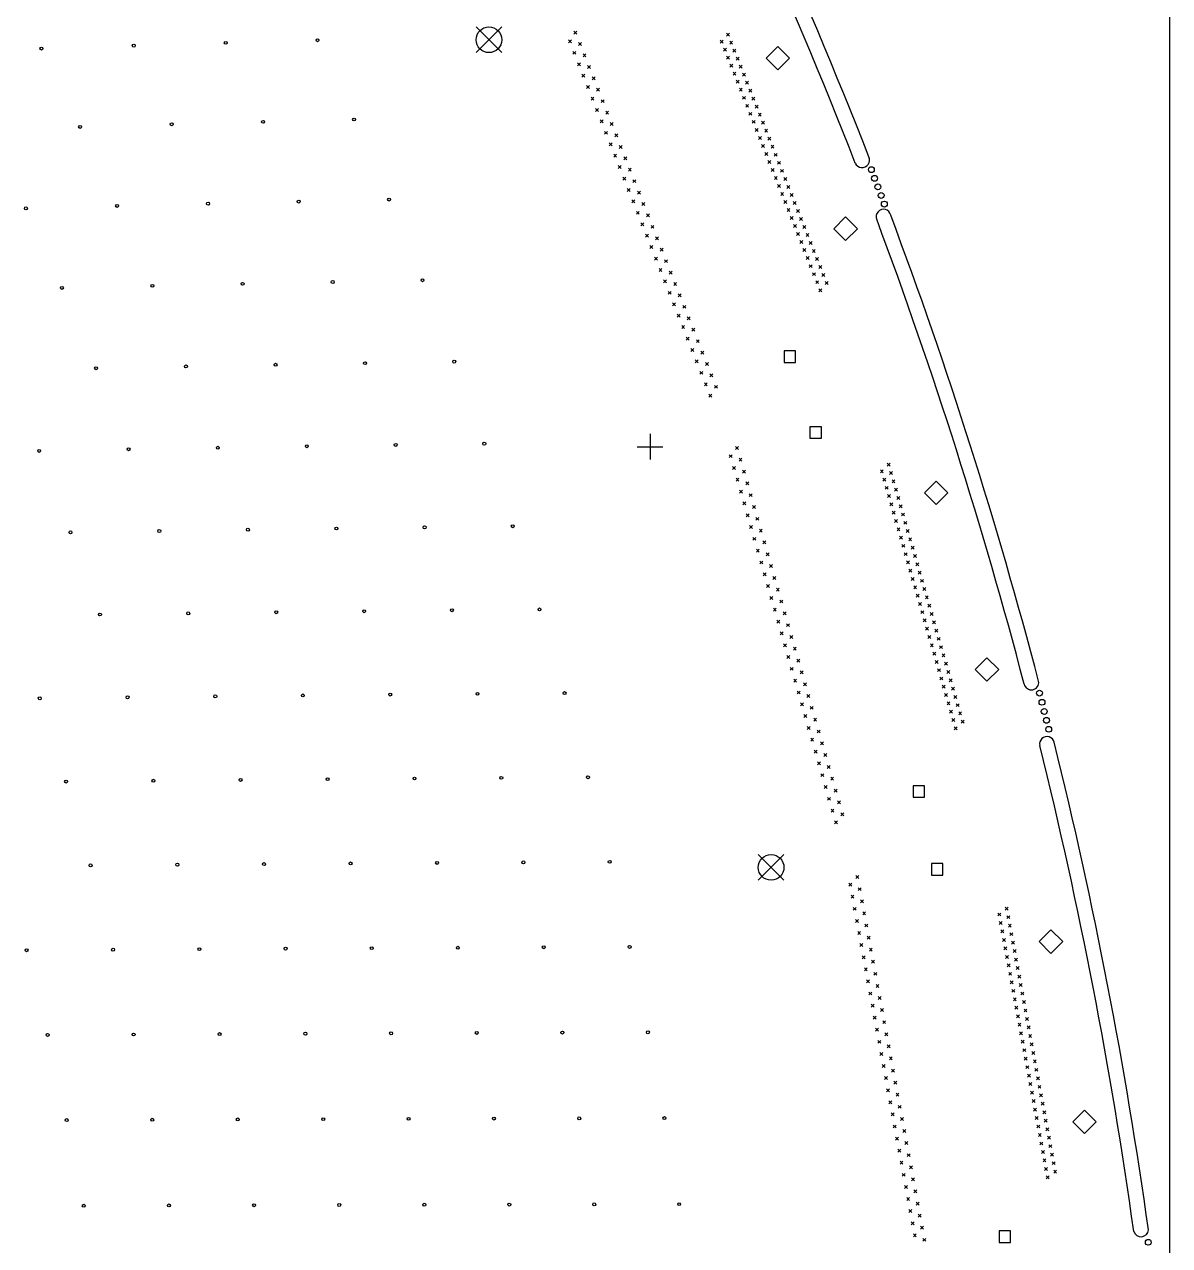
# Model space of a CAD drawing. Extents: x 37 to 649, y -63 to 570.
# Drawn here: x 492.5 to 648.6, y 88.3 to 254.6 of the extents above; entities that cross this region are included whole.
import ezdxf

# ---------------------------------------------------------------- set-up
doc = ezdxf.new("R2010")
doc.units = 0
doc.layers.add('BLACK', color=7, linetype='CONTINUOUS')

msp = doc.modelspace()

# ---------------------------------------------------------------- linework, layer by layer
at = {"layer": 'BLACK', "linetype": 'CONTINUOUS'}
for p, q in [((648.594, 570.004), (648.595, 66.055)), ((554.07, 254.31), (557.57, 250.81)), ((557.57, 254.31), (554.07, 250.81)), ((567.412955, 253.734774), (567.812955, 253.334774)), ((567.812955, 253.734774), (567.412955, 253.334774)), ((588.207931, 253.465572), (588.607931, 253.065572)), ((588.607931, 253.465572), (588.207931, 253.065572)), ((566.652865, 252.532208), (567.052865, 252.132208)), ((567.052865, 252.532208), (566.652865, 252.132208)), ((568.030663, 252.177834), (568.430663, 251.777834)), ((568.430663, 252.177834), (568.030663, 251.777834)), ((587.355645, 252.495384), (587.755645, 252.095384)), ((587.755645, 252.495384), (587.355645, 252.095384)), ((587.78896, 251.403202), (588.18896, 251.003202)), ((588.18896, 251.403202), (587.78896, 251.003202)), ((588.641246, 252.37339), (589.041246, 251.97339)), ((589.041246, 252.37339), (588.641246, 251.97339)), ((589.074564, 251.281209), (589.474564, 250.881209)), ((589.474564, 251.281209), (589.074564, 250.881209)), ((595.2, 251.66), (593.6, 250.06)), ((596.8, 250.06), (595.2, 251.66)), ((567.270572, 250.975266), (567.670572, 250.575266)), ((567.670572, 250.975266), (567.270572, 250.575266)), ((568.64837, 250.620894), (569.04837, 250.220894)), ((569.04837, 250.620894), (568.64837, 250.220894)), ((588.222278, 250.311021), (588.622278, 249.911021)), ((588.622278, 250.311021), (588.222278, 249.911021)), ((589.50788, 250.189026), (589.90788, 249.789026)), ((589.90788, 250.189026), (589.50788, 249.789026)), ((593.6, 250.06), (595.2, 248.46)), ((595.2, 248.46), (596.8, 250.06)), ((567.888277, 249.418327), (568.288277, 249.018327)), ((568.288277, 249.418327), (567.888277, 249.018327)), ((569.266075, 249.063952), (569.666075, 248.663952)), ((569.666075, 249.063952), (569.266075, 248.663952)), ((588.655594, 249.218838), (589.055594, 248.818838)), ((589.055594, 249.218838), (588.655594, 248.818838)), ((589.08891, 248.126656), (589.48891, 247.726656)), ((589.48891, 248.126656), (589.08891, 247.726656)), ((589.941196, 249.096844), (590.341196, 248.696844)), ((590.341196, 249.096844), (589.941196, 248.696844)), ((590.374513, 248.004662), (590.774513, 247.604662)), ((590.774513, 248.004662), (590.374513, 247.604662)), ((568.505985, 247.861385), (568.905985, 247.461385)), ((568.905985, 247.861385), (568.505985, 247.461385)), ((569.123691, 246.304445), (569.523691, 245.904445)), ((569.523691, 246.304445), (569.123691, 245.904445)), ((569.883783, 247.507012), (570.283783, 247.107012)), ((570.283783, 247.507012), (569.883783, 247.107012)), ((589.522227, 247.034473), (589.922227, 246.634473)), ((589.922227, 247.034473), (589.522227, 246.634473)), ((590.80783, 246.912478), (591.20783, 246.512478)), ((591.20783, 246.912478), (590.80783, 246.512478)), ((569.741397, 244.747504), (570.141397, 244.347504)), ((570.141397, 244.747504), (569.741397, 244.347504)), ((570.501488, 245.950072), (570.901488, 245.550072)), ((570.901488, 245.950072), (570.501488, 245.550072)), ((589.955544, 245.942291), (590.355544, 245.542291)), ((590.355544, 245.942291), (589.955544, 245.542291)), ((590.388861, 244.850109), (590.788861, 244.450109)), ((590.788861, 244.850109), (590.388861, 244.450109)), ((591.241146, 245.820297), (591.641146, 245.420297)), ((591.641146, 245.820297), (591.241146, 245.420297)), ((591.674463, 244.728115), (592.074463, 244.328115)), ((592.074463, 244.728115), (591.674463, 244.328115)), ((570.359106, 243.190565), (570.759106, 242.790565)), ((570.759106, 243.190565), (570.359106, 242.790565)), ((571.119194, 244.393132), (571.519194, 243.993132)), ((571.519194, 244.393132), (571.119194, 243.993132)), ((590.822177, 243.757927), (591.222177, 243.357927)), ((591.222177, 243.757927), (590.822177, 243.357927)), ((592.10778, 243.635933), (592.50778, 243.235933)), ((592.50778, 243.635933), (592.10778, 243.235933)), ((570.976811, 241.633623), (571.376811, 241.233623)), ((571.376811, 241.633623), (570.976811, 241.233623)), ((571.736903, 242.836191), (572.136903, 242.436191)), ((572.136903, 242.836191), (571.736903, 242.436191)), ((572.354608, 241.279251), (572.754608, 240.879251)), ((572.754608, 241.279251), (572.354608, 240.879251)), ((591.255495, 242.665745), (591.655495, 242.265745)), ((591.655495, 242.665745), (591.255495, 242.265745)), ((591.68881, 241.573563), (592.08881, 241.173563)), ((592.08881, 241.573563), (591.68881, 241.173563)), ((592.541096, 242.543751), (592.941096, 242.143751)), ((592.941096, 242.543751), (592.541096, 242.143751)), ((592.974413, 241.45157), (593.374413, 241.05157)), ((593.374413, 241.45157), (592.974413, 241.05157)), ((571.594518, 240.076683), (571.994518, 239.676683)), ((571.994518, 240.076683), (571.594518, 239.676683)), ((572.972316, 239.72231), (573.372316, 239.32231)), ((573.372316, 239.72231), (572.972316, 239.32231)), ((592.122127, 240.481382), (592.522127, 240.081382)), ((592.522127, 240.481382), (592.122127, 240.081382)), ((593.407729, 240.359387), (593.807729, 239.959387)), ((593.807729, 240.359387), (593.407729, 239.959387)), ((572.212225, 238.519743), (572.612225, 238.119743)), ((572.612225, 238.519743), (572.212225, 238.119743)), ((573.590022, 238.165371), (573.990022, 237.765371)), ((573.990022, 238.165371), (573.590022, 237.765371)), ((592.555443, 239.389199), (592.955443, 238.989199)), ((592.955443, 239.389199), (592.555443, 238.989199)), ((592.98876, 238.297017), (593.38876, 237.897017)), ((593.38876, 238.297017), (592.98876, 237.897017)), ((593.841046, 239.267206), (594.241046, 238.867206)), ((594.241046, 239.267206), (593.841046, 238.867206)), ((594.274361, 238.175023), (594.674361, 237.775023)), ((594.674361, 238.175023), (594.274361, 237.775023)), ((572.829931, 236.962801), (573.229931, 236.562801)), ((573.229931, 236.962801), (572.829931, 236.562801)), ((574.207728, 236.608429), (574.607728, 236.208429)), ((574.607728, 236.608429), (574.207728, 236.208429)), ((593.422076, 237.204834), (593.822076, 236.804834)), ((593.822076, 237.204834), (593.422076, 236.804834)), ((594.70768, 237.08284), (595.10768, 236.68284)), ((595.10768, 237.08284), (594.70768, 236.68284)), ((573.447639, 235.405862), (573.847639, 235.005862)), ((573.847639, 235.405862), (573.447639, 235.005862)), ((574.825436, 235.051489), (575.225436, 234.651489)), ((575.225436, 235.051489), (574.825436, 234.651489)), ((593.855394, 236.112651), (594.255394, 235.712651)), ((594.255394, 236.112651), (593.855394, 235.712651)), ((594.288709, 235.020469), (594.688709, 234.620469)), ((594.688709, 235.020469), (594.288709, 234.620469)), ((595.140995, 235.990658), (595.540995, 235.590658)), ((595.540995, 235.990658), (595.140995, 235.590658)), ((595.574313, 234.898476), (595.974313, 234.498476)), ((595.974313, 234.898476), (595.574313, 234.498476)), ((574.065343, 233.848921), (574.465343, 233.448921)), ((574.465343, 233.848921), (574.065343, 233.448921)), ((575.443141, 233.494548), (575.843141, 233.094548)), ((575.843141, 233.494548), (575.443141, 233.094548)), ((594.722026, 233.928288), (595.122026, 233.528288)), ((595.122026, 233.928288), (594.722026, 233.528288)), ((596.007628, 233.806293), (596.407628, 233.406293)), ((596.407628, 233.806293), (596.007628, 233.406293)), ((574.683051, 232.291982), (575.083051, 231.891982)), ((575.083051, 232.291982), (574.683051, 231.891982)), ((576.060849, 231.937608), (576.460849, 231.537608)), ((576.460849, 231.937608), (576.060849, 231.537608)), ((595.155343, 232.836106), (595.555343, 232.436106)), ((595.555343, 232.836106), (595.155343, 232.436106)), ((595.588659, 231.743924), (595.988659, 231.343924)), ((595.988659, 231.743924), (595.588659, 231.343924)), ((596.440945, 232.714112), (596.840945, 232.314112)), ((596.840945, 232.714112), (596.440945, 232.314112)), ((596.874261, 231.62193), (597.274261, 231.22193)), ((597.274261, 231.62193), (596.874261, 231.22193)), ((575.300758, 230.735041), (575.700758, 230.335041)), ((575.700758, 230.735041), (575.300758, 230.335041)), ((576.678555, 230.380667), (577.078555, 229.980667)), ((577.078555, 230.380667), (576.678555, 229.980667)), ((596.021976, 230.651743), (596.421976, 230.251743)), ((596.421976, 230.651743), (596.021976, 230.251743)), ((597.307578, 230.529748), (597.707578, 230.129748)), ((597.707578, 230.529748), (597.307578, 230.129748)), ((575.918463, 229.178101), (576.318463, 228.778101)), ((576.318463, 229.178101), (575.918463, 228.778101)), ((577.296261, 228.823727), (577.696261, 228.423727)), ((577.696261, 228.823727), (577.296261, 228.423727)), ((596.455292, 229.55956), (596.855292, 229.15956)), ((596.855292, 229.55956), (596.455292, 229.15956)), ((596.88861, 228.467379), (597.28861, 228.067379)), ((597.28861, 228.467379), (596.88861, 228.067379)), ((597.740895, 229.437567), (598.140895, 229.037567)), ((598.140895, 229.437567), (597.740895, 229.037567)), ((598.174211, 228.345384), (598.574211, 227.945384)), ((598.574211, 228.345384), (598.174211, 227.945384)), ((604.44, 228.42), (602.84, 226.82)), ((606.04, 226.82), (604.44, 228.42)), ((576.536172, 227.62116), (576.936172, 227.22116)), ((576.936172, 227.62116), (576.536172, 227.22116)), ((577.913968, 227.266787), (578.313968, 226.866787)), ((578.313968, 227.266787), (577.913968, 226.866787)), ((597.321926, 227.375195), (597.721926, 226.975195)), ((597.721926, 227.375195), (597.321926, 226.975195)), ((597.755243, 226.283012), (598.155243, 225.883012)), ((598.155243, 226.283012), (597.755243, 225.883012)), ((598.607529, 227.253202), (599.007529, 226.853202)), ((599.007529, 227.253202), (598.607529, 226.853202)), ((602.84, 226.82), (604.44, 225.22)), ((604.44, 225.22), (606.04, 226.82)), ((577.153877, 226.064219), (577.553877, 225.664219)), ((577.553877, 226.064219), (577.153877, 225.664219)), ((578.531674, 225.709846), (578.931674, 225.309846)), ((578.931674, 225.709846), (578.531674, 225.309846)), ((598.188559, 225.190831), (598.588559, 224.790831)), ((598.588559, 225.190831), (598.188559, 224.790831)), ((599.040845, 226.161019), (599.440845, 225.761019)), ((599.440845, 226.161019), (599.040845, 225.761019)), ((599.474162, 225.068837), (599.874162, 224.668837)), ((599.874162, 225.068837), (599.474162, 224.668837)), ((577.771583, 224.507278), (578.171583, 224.107278)), ((578.171583, 224.507278), (577.771583, 224.107278)), ((578.389291, 222.950338), (578.789291, 222.550338)), ((578.789291, 222.950338), (578.389291, 222.550338)), ((579.14938, 224.152906), (579.54938, 223.752906)), ((579.54938, 224.152906), (579.14938, 223.752906)), ((598.621876, 224.098649), (599.021876, 223.698649)), ((599.021876, 224.098649), (598.621876, 223.698649)), ((599.055191, 223.006467), (599.455191, 222.606467)), ((599.455191, 223.006467), (599.055191, 222.606467)), ((599.907478, 223.976655), (600.307478, 223.576655)), ((600.307478, 223.976655), (599.907478, 223.576655)), ((579.006996, 221.393398), (579.406996, 220.993398)), ((579.406996, 221.393398), (579.006996, 220.993398)), ((579.767089, 222.595966), (580.167089, 222.195966)), ((580.167089, 222.595966), (579.767089, 222.195966)), ((599.488509, 221.914285), (599.888509, 221.514285)), ((599.888509, 221.914285), (599.488509, 221.514285)), ((600.340795, 222.884473), (600.740795, 222.484473)), ((600.740795, 222.884473), (600.340795, 222.484473)), ((600.77411, 221.792291), (601.17411, 221.392291)), ((601.17411, 221.792291), (600.77411, 221.392291)), ((579.624704, 219.836457), (580.024704, 219.436457)), ((580.024704, 219.836457), (579.624704, 219.436457)), ((580.384793, 221.039025), (580.784793, 220.639025)), ((580.784793, 221.039025), (580.384793, 220.639025)), ((599.921824, 220.822103), (600.321824, 220.422103)), ((600.321824, 220.822103), (599.921824, 220.422103)), ((600.355142, 219.729922), (600.755142, 219.329922)), ((600.755142, 219.729922), (600.355142, 219.329922)), ((601.207428, 220.70011), (601.607428, 220.30011)), ((601.607428, 220.70011), (601.207428, 220.30011)), ((580.242409, 218.279518), (580.642409, 217.879518)), ((580.642409, 218.279518), (580.242409, 217.879518)), ((581.002501, 219.482084), (581.402501, 219.082084)), ((581.402501, 219.482084), (581.002501, 219.082084)), ((600.788458, 218.637739), (601.188458, 218.237739)), ((601.188458, 218.637739), (600.788458, 218.237739)), ((601.640743, 219.607927), (602.040743, 219.207927)), ((602.040743, 219.607927), (601.640743, 219.207927)), ((580.860116, 216.722575), (581.260116, 216.322575)), ((581.260116, 216.722575), (580.860116, 216.322575)), ((581.620207, 217.925143), (582.020207, 217.525143)), ((582.020207, 217.925143), (581.620207, 217.525143)), ((582.237914, 216.368203), (582.637914, 215.968203)), ((582.637914, 216.368203), (582.237914, 215.968203)), ((581.477825, 215.165636), (581.877825, 214.765636)), ((581.877825, 215.165636), (581.477825, 214.765636)), ((582.855622, 214.811263), (583.255622, 214.411263)), ((583.255622, 214.811263), (582.855622, 214.411263)), ((582.095529, 213.608695), (582.495529, 213.208695)), ((582.495529, 213.608695), (582.095529, 213.208695)), ((583.473327, 213.254322), (583.873327, 212.854322)), ((583.873327, 213.254322), (583.473327, 212.854322)), ((582.713236, 212.051756), (583.113236, 211.651756)), ((583.113236, 212.051756), (582.713236, 211.651756)), ((584.091034, 211.697382), (584.491034, 211.297382)), ((584.491034, 211.697382), (584.091034, 211.297382)), ((583.330943, 210.494815), (583.730943, 210.094815)), ((583.730943, 210.494815), (583.330943, 210.094815)), ((584.708741, 210.140442), (585.108741, 209.740442)), ((585.108741, 210.140442), (584.708741, 209.740442)), ((597.614813, 210.156307), (596.059163, 210.156307)), ((596.059163, 210.156307), (596.059163, 208.600657)), ((597.614813, 208.600657), (597.614813, 210.156307)), ((583.948649, 208.937875), (584.348649, 208.537875)), ((584.348649, 208.937875), (583.948649, 208.537875)), ((585.326447, 208.5835), (585.726447, 208.1835)), ((585.726447, 208.5835), (585.326447, 208.1835)), ((596.059163, 208.600657), (597.614813, 208.600657)), ((584.566358, 207.380934), (584.966358, 206.980934)), ((584.966358, 207.380934), (584.566358, 206.980934)), ((585.944155, 207.026561), (586.344155, 206.626561)), ((586.344155, 207.026561), (585.944155, 206.626561)), ((585.184062, 205.823993), (585.584062, 205.423993)), ((585.584062, 205.823993), (585.184062, 205.423993)), ((586.561861, 205.46962), (586.961861, 205.06962)), ((586.961861, 205.46962), (586.561861, 205.06962)), ((585.80177, 204.267053), (586.20177, 203.867053)), ((586.20177, 204.267053), (585.80177, 203.867053)), ((601.13751, 199.837537), (599.58186, 199.837537)), ((599.58186, 199.837537), (599.58186, 198.281887)), ((601.13751, 198.281887), (601.13751, 199.837537)), ((577.78, 198.86), (577.78, 195.36)), ((599.58186, 198.281887), (601.13751, 198.281887)), ((576.03, 197.11), (579.53, 197.11)), ((589.446146, 197.1495), (589.846146, 196.7495)), ((589.846146, 197.1495), (589.446146, 196.7495)), ((588.572229, 196.026926), (588.972229, 195.626926)), ((588.972229, 196.026926), (588.572229, 195.626926)), ((589.908825, 195.53967), (590.308825, 195.13967)), ((590.308825, 195.53967), (589.908825, 195.13967)), ((610.115394, 194.850437), (610.515394, 194.450437)), ((610.515394, 194.850437), (610.115394, 194.450437)), ((589.034908, 194.417095), (589.434908, 194.017095)), ((589.434908, 194.417095), (589.034908, 194.017095)), ((590.371505, 193.92984), (590.771505, 193.52984)), ((590.771505, 193.92984), (590.371505, 193.52984)), ((609.17242, 193.968135), (609.57242, 193.568135)), ((609.57242, 193.968135), (609.17242, 193.568135)), ((610.439957, 193.721154), (610.839957, 193.321154)), ((610.839957, 193.721154), (610.439957, 193.321154)), ((589.497586, 192.807265), (589.897586, 192.407265)), ((589.897586, 192.807265), (589.497586, 192.407265)), ((590.834182, 192.320009), (591.234182, 191.920009)), ((591.234182, 192.320009), (590.834182, 191.920009)), ((609.496983, 192.838852), (609.896983, 192.438852)), ((609.896983, 192.838852), (609.496983, 192.438852)), ((609.821551, 191.709568), (610.221551, 191.309568)), ((610.221551, 191.709568), (609.821551, 191.309568)), ((610.764525, 192.59187), (611.164525, 192.19187)), ((611.164525, 192.59187), (610.764525, 192.19187)), ((611.08909, 191.462586), (611.48909, 191.062586)), ((611.48909, 191.462586), (611.08909, 191.062586)), ((616.79, 192.42), (615.19, 190.82)), ((618.39, 190.82), (616.79, 192.42)), ((589.960266, 191.197434), (590.360266, 190.797434)), ((590.360266, 191.197434), (589.960266, 190.797434)), ((591.296862, 190.71018), (591.696862, 190.31018)), ((591.696862, 190.71018), (591.296862, 190.31018)), ((610.146116, 190.580284), (610.546116, 190.180284)), ((610.546116, 190.580284), (610.146116, 190.180284)), ((611.413655, 190.333302), (611.813655, 189.933302)), ((611.813655, 190.333302), (611.413655, 189.933302)), ((615.19, 190.82), (616.79, 189.22)), ((616.79, 189.22), (618.39, 190.82)), ((590.422944, 189.587604), (590.822944, 189.187604)), ((590.822944, 189.587604), (590.422944, 189.187604)), ((591.75954, 189.100349), (592.15954, 188.700349)), ((592.15954, 189.100349), (591.75954, 188.700349)), ((610.470682, 189.451), (610.870682, 189.051)), ((610.870682, 189.451), (610.470682, 189.051)), ((610.795248, 188.321715), (611.195248, 187.921715)), ((611.195248, 188.321715), (610.795248, 187.921715)), ((611.738221, 189.204018), (612.138221, 188.804018)), ((612.138221, 189.204018), (611.738221, 188.804018)), ((612.062787, 188.074733), (612.462787, 187.674733)), ((612.462787, 188.074733), (612.062787, 187.674733)), ((590.885623, 187.977774), (591.285623, 187.577774)), ((591.285623, 187.977774), (590.885623, 187.577774)), ((591.348304, 186.367944), (591.748304, 185.967944)), ((591.748304, 186.367944), (591.348304, 185.967944)), ((592.222219, 187.49052), (592.622219, 187.09052)), ((592.622219, 187.49052), (592.222219, 187.09052)), ((611.119813, 187.192432), (611.519813, 186.792432)), ((611.519813, 187.192432), (611.119813, 186.792432)), ((612.387353, 186.94545), (612.787353, 186.54545)), ((612.787353, 186.94545), (612.387353, 186.54545)), ((591.810981, 184.758113), (592.210981, 184.358113)), ((592.210981, 184.758113), (591.810981, 184.358113)), ((592.6849, 185.880689), (593.0849, 185.480689)), ((593.0849, 185.880689), (592.6849, 185.480689)), ((611.44438, 186.063148), (611.84438, 185.663148)), ((611.84438, 186.063148), (611.44438, 185.663148)), ((611.768945, 184.933864), (612.168945, 184.533864)), ((612.168945, 184.933864), (611.768945, 184.533864)), ((612.711919, 185.816166), (613.111919, 185.416166)), ((613.111919, 185.816166), (612.711919, 185.416166)), ((613.036485, 184.686882), (613.436485, 184.286882)), ((613.436485, 184.686882), (613.036485, 184.286882)), ((592.27366, 183.148283), (592.67366, 182.748283)), ((592.67366, 183.148283), (592.27366, 182.748283)), ((593.147576, 184.270859), (593.547576, 183.870859)), ((593.547576, 184.270859), (593.147576, 183.870859)), ((612.093512, 183.80458), (612.493512, 183.40458)), ((612.493512, 183.80458), (612.093512, 183.40458)), ((613.36105, 183.557598), (613.76105, 183.157598)), ((613.76105, 183.557598), (613.36105, 183.157598)), ((592.736339, 181.538453), (593.136339, 181.138453)), ((593.136339, 181.538453), (592.736339, 181.138453)), ((593.610256, 182.661029), (594.010256, 182.261029)), ((594.010256, 182.661029), (593.610256, 182.261029)), ((612.418076, 182.675297), (612.818076, 182.275297)), ((612.818076, 182.675297), (612.418076, 182.275297)), ((612.742643, 181.546013), (613.142643, 181.146013)), ((613.142643, 181.546013), (612.742643, 181.146013)), ((613.685617, 182.428315), (614.085617, 182.028315)), ((614.085617, 182.428315), (613.685617, 182.028315)), ((593.199017, 179.928622), (593.599017, 179.528622)), ((593.599017, 179.928622), (593.199017, 179.528622)), ((594.072935, 181.051199), (594.472935, 180.651199)), ((594.472935, 181.051199), (594.072935, 180.651199)), ((613.067208, 180.416729), (613.467208, 180.016729)), ((613.467208, 180.416729), (613.067208, 180.016729)), ((614.010181, 181.299031), (614.410181, 180.899031)), ((614.410181, 181.299031), (614.010181, 180.899031)), ((614.334748, 180.169748), (614.734748, 179.769748)), ((614.734748, 180.169748), (614.334748, 179.769748)), ((593.661698, 178.318793), (594.061698, 177.918793)), ((594.061698, 178.318793), (593.661698, 177.918793)), ((594.535613, 179.441368), (594.935613, 179.041368)), ((594.935613, 179.441368), (594.535613, 179.041368)), ((613.391775, 179.287446), (613.791775, 178.887446)), ((613.791775, 179.287446), (613.391775, 178.887446)), ((613.71634, 178.158161), (614.11634, 177.758161)), ((614.11634, 178.158161), (613.71634, 177.758161)), ((614.659312, 179.040463), (615.059312, 178.640463)), ((615.059312, 179.040463), (614.659312, 178.640463)), ((594.124374, 176.708962), (594.524374, 176.308962)), ((594.524374, 176.708962), (594.124374, 176.308962)), ((594.998294, 177.831538), (595.398294, 177.431538)), ((595.398294, 177.831538), (594.998294, 177.431538)), ((614.040907, 177.028876), (614.440907, 176.628876)), ((614.440907, 177.028876), (614.040907, 176.628876)), ((614.98388, 177.911179), (615.38388, 177.511179)), ((615.38388, 177.911179), (614.98388, 177.511179)), ((615.308444, 176.781895), (615.708444, 176.381895)), ((615.708444, 176.781895), (615.308444, 176.381895)), ((594.587054, 175.099133), (594.987054, 174.699133)), ((594.987054, 175.099133), (594.587054, 174.699133)), ((595.460971, 176.221707), (595.860971, 175.821707)), ((595.860971, 176.221707), (595.460971, 175.821707)), ((614.36547, 175.899593), (614.76547, 175.499593)), ((614.76547, 175.899593), (614.36547, 175.499593)), ((614.690037, 174.770309), (615.090037, 174.370309)), ((615.090037, 174.770309), (614.690037, 174.370309)), ((615.633012, 175.652611), (616.033012, 175.252611)), ((616.033012, 175.652611), (615.633012, 175.252611)), ((595.049733, 173.489302), (595.449733, 173.089302)), ((595.449733, 173.489302), (595.049733, 173.089302)), ((595.923651, 174.611877), (596.323651, 174.211877)), ((596.323651, 174.611877), (595.923651, 174.211877)), ((615.014603, 173.641025), (615.414603, 173.241025)), ((615.414603, 173.641025), (615.014603, 173.241025)), ((615.957575, 174.523327), (616.357575, 174.123327)), ((616.357575, 174.523327), (615.957575, 174.123327)), ((616.282142, 173.394043), (616.682142, 172.994043)), ((616.682142, 173.394043), (616.282142, 172.994043)), ((595.512411, 171.879473), (595.912411, 171.479473)), ((595.912411, 171.879473), (595.512411, 171.479473)), ((596.386329, 173.002047), (596.786329, 172.602047)), ((596.786329, 173.002047), (596.386329, 172.602047)), ((596.849007, 171.392217), (597.249007, 170.992217)), ((597.249007, 171.392217), (596.849007, 170.992217)), ((615.339168, 172.511742), (615.739168, 172.111742)), ((615.739168, 172.511742), (615.339168, 172.111742)), ((615.663735, 171.382459), (616.063735, 170.982459)), ((616.063735, 171.382459), (615.663735, 170.982459)), ((616.606708, 172.26476), (617.006708, 171.86476)), ((617.006708, 172.26476), (616.606708, 171.86476)), ((595.975092, 170.269642), (596.375092, 169.869642)), ((596.375092, 170.269642), (595.975092, 169.869642)), ((597.311687, 169.782387), (597.711687, 169.382387)), ((597.711687, 169.782387), (597.311687, 169.382387)), ((615.9883, 170.253174), (616.3883, 169.853174)), ((616.3883, 170.253174), (615.9883, 169.853174)), ((616.931273, 171.135476), (617.331273, 170.735476)), ((617.331273, 171.135476), (616.931273, 170.735476)), ((617.25584, 170.006193), (617.65584, 169.606193)), ((617.65584, 170.006193), (617.25584, 169.606193)), ((596.43777, 168.659812), (596.83777, 168.259812)), ((596.83777, 168.659812), (596.43777, 168.259812)), ((597.774365, 168.172556), (598.174365, 167.772556)), ((598.174365, 168.172556), (597.774365, 167.772556)), ((616.312866, 169.123891), (616.712866, 168.723891)), ((616.712866, 169.123891), (616.312866, 168.723891)), ((617.580405, 168.876909), (617.980405, 168.476909)), ((617.980405, 168.876909), (617.580405, 168.476909)), ((623.7, 168.37), (622.1, 166.77)), ((625.3, 166.77), (623.7, 168.37)), ((596.900448, 167.049981), (597.300448, 166.649981)), ((597.300448, 167.049981), (596.900448, 166.649981)), ((598.237044, 166.562727), (598.637044, 166.162727)), ((598.637044, 166.562727), (598.237044, 166.162727)), ((616.637432, 167.994606), (617.037432, 167.594606)), ((617.037432, 167.994606), (616.637432, 167.594606)), ((616.961999, 166.865321), (617.361999, 166.465321)), ((617.361999, 166.865321), (616.961999, 166.465321)), ((617.904972, 167.747624), (618.304972, 167.347624)), ((618.304972, 167.747624), (617.904972, 167.347624)), ((618.229537, 166.61834), (618.629537, 166.21834)), ((618.629537, 166.61834), (618.229537, 166.21834)), ((622.1, 166.77), (623.7, 165.17)), ((623.7, 165.17), (625.3, 166.77)), ((597.363128, 165.440151), (597.763128, 165.040151)), ((597.763128, 165.440151), (597.363128, 165.040151)), ((598.699725, 164.952897), (599.099725, 164.552897)), ((599.099725, 164.952897), (598.699725, 164.552897)), ((617.286563, 165.736038), (617.686563, 165.336038)), ((617.686563, 165.736038), (617.286563, 165.336038)), ((618.554103, 165.489056), (618.954103, 165.089056)), ((618.954103, 165.489056), (618.554103, 165.089056)), ((597.825806, 163.830321), (598.225806, 163.430321)), ((598.225806, 163.830321), (597.825806, 163.430321)), ((599.162401, 163.343067), (599.562401, 162.943067)), ((599.562401, 163.343067), (599.162401, 162.943067)), ((617.61113, 164.606754), (618.01113, 164.206754)), ((618.01113, 164.606754), (617.61113, 164.206754)), ((617.935693, 163.477471), (618.335693, 163.077471)), ((618.335693, 163.477471), (617.935693, 163.077471)), ((618.878668, 164.359772), (619.278668, 163.959772)), ((619.278668, 164.359772), (618.878668, 163.959772)), ((619.203235, 163.230489), (619.603235, 162.830489)), ((619.603235, 163.230489), (619.203235, 162.830489)), ((598.288485, 162.220491), (598.688485, 161.820491)), ((598.688485, 162.220491), (598.288485, 161.820491)), ((599.625081, 161.733236), (600.025081, 161.333236)), ((600.025081, 161.733236), (599.625081, 161.333236)), ((618.260261, 162.348187), (618.660261, 161.948187)), ((618.660261, 162.348187), (618.260261, 161.948187)), ((619.527799, 162.101205), (619.927799, 161.701205)), ((619.927799, 162.101205), (619.527799, 161.701205)), ((598.751163, 160.610661), (599.151163, 160.210661)), ((599.151163, 160.610661), (598.751163, 160.210661)), ((600.087759, 160.123405), (600.487759, 159.723405)), ((600.487759, 160.123405), (600.087759, 159.723405)), ((618.584825, 161.218903), (618.984825, 160.818903)), ((618.984825, 161.218903), (618.584825, 160.818903)), ((618.909393, 160.08962), (619.309393, 159.68962)), ((619.309393, 160.08962), (618.909393, 159.68962)), ((619.852366, 160.971922), (620.252366, 160.571922)), ((620.252366, 160.971922), (619.852366, 160.571922)), ((620.17693, 159.842637), (620.57693, 159.442637)), ((620.57693, 159.842637), (620.17693, 159.442637)), ((599.213842, 159.000829), (599.613842, 158.600829)), ((599.613842, 159.000829), (599.213842, 158.600829)), ((600.550438, 158.513575), (600.950438, 158.113575)), ((600.950438, 158.513575), (600.550438, 158.113575)), ((619.233957, 158.960336), (619.633957, 158.560336)), ((619.633957, 158.960336), (619.233957, 158.560336)), ((599.676523, 157.391001), (600.076523, 156.991001)), ((600.076523, 157.391001), (599.676523, 156.991001)), ((601.013119, 156.903746), (601.413119, 156.503746)), ((601.413119, 156.903746), (601.013119, 156.503746)), ((600.1392, 155.78117), (600.5392, 155.38117)), ((600.5392, 155.78117), (600.1392, 155.38117)), ((601.475796, 155.293915), (601.875796, 154.893915)), ((601.875796, 155.293915), (601.475796, 154.893915)), ((600.601879, 154.171341), (601.001879, 153.771341)), ((601.001879, 154.171341), (600.601879, 153.771341)), ((601.938476, 153.684085), (602.338476, 153.284085)), ((602.338476, 153.684085), (601.938476, 153.284085)), ((601.064559, 152.56151), (601.464559, 152.16151)), ((601.464559, 152.56151), (601.064559, 152.16151)), ((602.401155, 152.074255), (602.801155, 151.674255)), ((602.801155, 152.074255), (602.401155, 151.674255)), ((601.527236, 150.95168), (601.927236, 150.55168)), ((601.927236, 150.95168), (601.527236, 150.55168)), ((602.863833, 150.464423), (603.263833, 150.064423)), ((603.263833, 150.464423), (602.863833, 150.064423)), ((615.195429, 150.927752), (613.639779, 150.927752)), ((613.639779, 150.927752), (613.639779, 149.372102)), ((615.195429, 149.372102), (615.195429, 150.927752)), ((601.989917, 149.34185), (602.389917, 148.94185)), ((602.389917, 149.34185), (601.989917, 148.94185)), ((603.326513, 148.854595), (603.726513, 148.454595)), ((603.726513, 148.854595), (603.326513, 148.454595)), ((613.639779, 149.372102), (615.195429, 149.372102)), ((602.452594, 147.732019), (602.852594, 147.332019)), ((602.852594, 147.732019), (602.452594, 147.332019)), ((603.789191, 147.244764), (604.189191, 146.844764)), ((604.189191, 147.244764), (603.789191, 146.844764)), ((602.915274, 146.122189), (603.315274, 145.722189)), ((603.315274, 146.122189), (602.915274, 145.722189)), ((592.53, 141.55), (596.03, 138.05)), ((596.03, 141.55), (592.53, 138.05)), ((617.697038, 140.30668), (616.141388, 140.30668)), ((616.141388, 140.30668), (616.141388, 138.75103)), ((617.697038, 138.75103), (617.697038, 140.30668)), ((605.851506, 138.674172), (606.251506, 138.274172)), ((606.251506, 138.674172), (605.851506, 138.274172)), ((616.141388, 138.75103), (617.697038, 138.75103)), ((604.872227, 137.642226), (605.272227, 137.242226)), ((605.272227, 137.642226), (604.872227, 137.242226)), ((606.154903, 137.02688), (606.554903, 136.62688)), ((606.554903, 137.02688), (606.154903, 136.62688)), ((605.175624, 135.99493), (605.575624, 135.59493)), ((605.575624, 135.99493), (605.175624, 135.59493)), ((606.4583, 135.379585), (606.8583, 134.979585)), ((606.8583, 135.379585), (606.4583, 134.979585)), ((605.479019, 134.347639), (605.879019, 133.947639)), ((605.879019, 134.347639), (605.479019, 133.947639)), ((606.761694, 133.732293), (607.161694, 133.332293)), ((607.161694, 133.732293), (606.761694, 133.332293)), ((625.173241, 133.583247), (625.573241, 133.183247)), ((625.573241, 133.583247), (625.173241, 133.183247)), ((626.197804, 134.36933), (626.597804, 133.96933)), ((626.597804, 134.36933), (626.197804, 133.96933)), ((626.410632, 133.213766), (626.810632, 132.813766)), ((626.810632, 133.213766), (626.410632, 132.813766)), ((605.782416, 132.700343), (606.182416, 132.300343)), ((606.182416, 132.700343), (605.782416, 132.300343)), ((607.065091, 132.084998), (607.465091, 131.684998)), ((607.465091, 132.084998), (607.065091, 131.684998)), ((625.386069, 132.427682), (625.786069, 132.027682)), ((625.786069, 132.427682), (625.386069, 132.027682)), ((626.623464, 132.058202), (627.023464, 131.658202)), ((627.023464, 132.058202), (626.623464, 131.658202)), ((606.085811, 131.053051), (606.485811, 130.653051)), ((606.485811, 131.053051), (606.085811, 130.653051)), ((607.368486, 130.437706), (607.768486, 130.037706)), ((607.768486, 130.437706), (607.368486, 130.037706)), ((625.598901, 131.272119), (625.998901, 130.872119)), ((625.998901, 131.272119), (625.598901, 130.872119)), ((625.81173, 130.116554), (626.21173, 129.716554)), ((626.21173, 130.116554), (625.81173, 129.716554)), ((626.836293, 130.902638), (627.236293, 130.502638)), ((627.236293, 130.902638), (626.836293, 130.502638)), ((632.43, 131.28), (630.83, 129.68)), ((634.03, 129.68), (632.43, 131.28)), ((606.389207, 129.405756), (606.789207, 129.005756)), ((606.789207, 129.405756), (606.389207, 129.005756)), ((607.671882, 128.790412), (608.071882, 128.390412)), ((608.071882, 128.790412), (607.671882, 128.390412)), ((626.02456, 128.96099), (626.42456, 128.56099)), ((626.42456, 128.96099), (626.02456, 128.56099)), ((627.049123, 129.747075), (627.449123, 129.347075)), ((627.449123, 129.747075), (627.049123, 129.347075)), ((627.261953, 128.591511), (627.661953, 128.191511)), ((627.661953, 128.591511), (627.261953, 128.191511)), ((630.83, 129.68), (632.43, 128.08)), ((632.43, 128.08), (634.03, 129.68)), ((606.692605, 127.758463), (607.092605, 127.358463)), ((607.092605, 127.758463), (606.692605, 127.358463)), ((607.97528, 127.143119), (608.37528, 126.743119)), ((608.37528, 127.143119), (607.97528, 126.743119)), ((626.237392, 127.805425), (626.637392, 127.405425)), ((626.637392, 127.805425), (626.237392, 127.405425)), ((626.450221, 126.649861), (626.850221, 126.249861)), ((626.850221, 126.649861), (626.450221, 126.249861)), ((627.474783, 127.435945), (627.874783, 127.035945)), ((627.874783, 127.435945), (627.474783, 127.035945)), ((606.995999, 126.111169), (607.395999, 125.711169)), ((607.395999, 126.111169), (606.995999, 125.711169)), ((608.278674, 125.495825), (608.678674, 125.095825)), ((608.678674, 125.495825), (608.278674, 125.095825)), ((626.663052, 125.494297), (627.063052, 125.094297)), ((627.063052, 125.494297), (626.663052, 125.094297)), ((627.687613, 126.280382), (628.087613, 125.880382)), ((628.087613, 126.280382), (627.687613, 125.880382)), ((627.900443, 125.124818), (628.300443, 124.724818)), ((628.300443, 125.124818), (627.900443, 124.724818)), ((607.299396, 124.463877), (607.699396, 124.063877)), ((607.699396, 124.463877), (607.299396, 124.063877)), ((608.582071, 123.848532), (608.982071, 123.448532)), ((608.982071, 123.848532), (608.582071, 123.448532)), ((626.875881, 124.338734), (627.275881, 123.938734)), ((627.275881, 124.338734), (626.875881, 123.938734)), ((627.088712, 123.18317), (627.488712, 122.78317)), ((627.488712, 123.18317), (627.088712, 122.78317)), ((628.113274, 123.969254), (628.513274, 123.569254)), ((628.513274, 123.969254), (628.113274, 123.569254)), ((607.602792, 122.816582), (608.002792, 122.416582)), ((608.002792, 122.816582), (607.602792, 122.416582)), ((608.885467, 122.201238), (609.285467, 121.801238)), ((609.285467, 122.201238), (608.885467, 121.801238)), ((627.301541, 122.027607), (627.701541, 121.627607)), ((627.701541, 122.027607), (627.301541, 121.627607)), ((628.326103, 122.813688), (628.726103, 122.413688)), ((628.726103, 122.813688), (628.326103, 122.413688)), ((628.538934, 121.658125), (628.938934, 121.258125)), ((628.938934, 121.658125), (628.538934, 121.258125)), ((607.906187, 121.169289), (608.306187, 120.769289)), ((608.306187, 121.169289), (607.906187, 120.769289)), ((609.188863, 120.553945), (609.588863, 120.153945)), ((609.588863, 120.553945), (609.188863, 120.153945)), ((627.514373, 120.872043), (627.914373, 120.472043)), ((627.914373, 120.872043), (627.514373, 120.472043)), ((628.751763, 120.502561), (629.151763, 120.102561)), ((629.151763, 120.502561), (628.751763, 120.102561)), ((608.209585, 119.521995), (608.609585, 119.121995)), ((608.609585, 119.521995), (608.209585, 119.121995)), ((609.492261, 118.906652), (609.892261, 118.506652)), ((609.892261, 118.906652), (609.492261, 118.506652)), ((627.727201, 119.716477), (628.127201, 119.316477)), ((628.127201, 119.716477), (627.727201, 119.316477)), ((627.940032, 118.560913), (628.340032, 118.160913)), ((628.340032, 118.560913), (627.940032, 118.160913)), ((628.964594, 119.346997), (629.364594, 118.946997)), ((629.364594, 119.346997), (628.964594, 118.946997)), ((629.177422, 118.191434), (629.577422, 117.791434)), ((629.577422, 118.191434), (629.177422, 117.791434)), ((608.512978, 117.874701), (608.912978, 117.474701)), ((608.912978, 117.874701), (608.512978, 117.474701)), ((609.795655, 117.259358), (610.195655, 116.859358)), ((610.195655, 117.259358), (609.795655, 116.859358)), ((628.152861, 117.405348), (628.552861, 117.005348)), ((628.552861, 117.405348), (628.152861, 117.005348)), ((629.390255, 117.035868), (629.790255, 116.635868)), ((629.790255, 117.035868), (629.390255, 116.635868)), ((608.816376, 116.227409), (609.216376, 115.827409)), ((609.216376, 116.227409), (608.816376, 115.827409)), ((610.099052, 115.612063), (610.499052, 115.212063)), ((610.499052, 115.612063), (610.099052, 115.212063)), ((628.365692, 116.249783), (628.765692, 115.849783)), ((628.765692, 116.249783), (628.365692, 115.849783)), ((628.57852, 115.094221), (628.97852, 114.694221)), ((628.97852, 115.094221), (628.57852, 114.694221)), ((629.603083, 115.880305), (630.003083, 115.480305)), ((630.003083, 115.880305), (629.603083, 115.480305)), ((609.119772, 114.580116), (609.519772, 114.180116)), ((609.519772, 114.580116), (609.119772, 114.180116)), ((610.402448, 113.964771), (610.802448, 113.564771)), ((610.802448, 113.964771), (610.402448, 113.564771)), ((628.791351, 113.938657), (629.191351, 113.538657)), ((629.191351, 113.938657), (628.791351, 113.538657)), ((629.815915, 114.72474), (630.215915, 114.32474)), ((630.215915, 114.72474), (629.815915, 114.32474)), ((630.028743, 113.569175), (630.428743, 113.169175)), ((630.428743, 113.569175), (630.028743, 113.169175)), ((609.423167, 112.932822), (609.823167, 112.532822)), ((609.823167, 112.932822), (609.423167, 112.532822)), ((610.705843, 112.317476), (611.105843, 111.917476)), ((611.105843, 112.317476), (610.705843, 111.917476)), ((629.004181, 112.783093), (629.404181, 112.383093)), ((629.404181, 112.783093), (629.004181, 112.383093)), ((629.217011, 111.62753), (629.617011, 111.22753)), ((629.617011, 111.62753), (629.217011, 111.22753)), ((630.241574, 112.413613), (630.641574, 112.013613)), ((630.641574, 112.413613), (630.241574, 112.013613)), ((609.726565, 111.285528), (610.126565, 110.885528)), ((610.126565, 111.285528), (609.726565, 110.885528)), ((611.00924, 110.670184), (611.40924, 110.270184)), ((611.40924, 110.670184), (611.00924, 110.270184)), ((629.429842, 110.471966), (629.829842, 110.071966)), ((629.829842, 110.471966), (629.429842, 110.071966)), ((630.454404, 111.258048), (630.854404, 110.858048)), ((630.854404, 111.258048), (630.454404, 110.858048)), ((630.667234, 110.102484), (631.067234, 109.702484)), ((631.067234, 110.102484), (630.667234, 109.702484)), ((610.02996, 109.638234), (610.42996, 109.238234)), ((610.42996, 109.638234), (610.02996, 109.238234)), ((611.312635, 109.022889), (611.712635, 108.622889)), ((611.712635, 109.022889), (611.312635, 108.622889)), ((629.642671, 109.316402), (630.042671, 108.916402)), ((630.042671, 109.316402), (629.642671, 108.916402)), ((629.855502, 108.160838), (630.255502, 107.760838)), ((630.255502, 108.160838), (629.855502, 107.760838)), ((630.880065, 108.94692), (631.280065, 108.54692)), ((631.280065, 108.94692), (630.880065, 108.54692)), ((610.333355, 107.990942), (610.733355, 107.590942)), ((610.733355, 107.990942), (610.333355, 107.590942)), ((611.616031, 107.375598), (612.016031, 106.975598)), ((612.016031, 107.375598), (611.616031, 106.975598)), ((630.068331, 107.005271), (630.468331, 106.605271)), ((630.468331, 107.005271), (630.068331, 106.605271)), ((631.092894, 107.791356), (631.492894, 107.391356)), ((631.492894, 107.791356), (631.092894, 107.391356)), ((631.305725, 106.635791), (631.705725, 106.235791)), ((631.705725, 106.635791), (631.305725, 106.235791)), ((636.99, 106.74), (635.39, 105.14)), ((638.59, 105.14), (636.99, 106.74)), ((610.636752, 106.343647), (611.036752, 105.943647)), ((611.036752, 106.343647), (610.636752, 105.943647)), ((611.919429, 105.728304), (612.319429, 105.328304)), ((612.319429, 105.728304), (611.919429, 105.328304)), ((630.281164, 105.849708), (630.681164, 105.449708)), ((630.681164, 105.849708), (630.281164, 105.449708)), ((631.518554, 105.480227), (631.918554, 105.080227)), ((631.918554, 105.480227), (631.518554, 105.080227)), ((635.39, 105.14), (636.99, 103.54)), ((636.99, 103.54), (638.59, 105.14)), ((610.940147, 104.696355), (611.340147, 104.296355)), ((611.340147, 104.696355), (610.940147, 104.296355)), ((612.222823, 104.081011), (612.622823, 103.681011)), ((612.622823, 104.081011), (612.222823, 103.681011)), ((630.493993, 104.694143), (630.893993, 104.294143)), ((630.893993, 104.694143), (630.493993, 104.294143)), ((630.706823, 103.538579), (631.106823, 103.138579)), ((631.106823, 103.538579), (630.706823, 103.138579)), ((631.731385, 104.324663), (632.131385, 103.924663)), ((632.131385, 104.324663), (631.731385, 103.924663)), ((631.944214, 103.1691), (632.344214, 102.7691)), ((632.344214, 103.1691), (631.944214, 102.7691)), ((611.243544, 103.04906), (611.643544, 102.64906)), ((611.643544, 103.04906), (611.243544, 102.64906)), ((612.52622, 102.433715), (612.92622, 102.033715)), ((612.92622, 102.433715), (612.52622, 102.033715)), ((630.919651, 102.383017), (631.319651, 101.983017)), ((631.319651, 102.383017), (630.919651, 101.983017)), ((632.157045, 102.013536), (632.557045, 101.613536)), ((632.557045, 102.013536), (632.157045, 101.613536)), ((611.546939, 101.401769), (611.946939, 101.001769)), ((611.946939, 101.401769), (611.546939, 101.001769)), ((612.829615, 100.786423), (613.229615, 100.386423)), ((613.229615, 100.786423), (612.829615, 100.386423)), ((631.132483, 101.227451), (631.532483, 100.827451)), ((631.532483, 101.227451), (631.132483, 100.827451)), ((631.345311, 100.071889), (631.745311, 99.671889)), ((631.745311, 100.071889), (631.345311, 99.671889)), ((632.369873, 100.857971), (632.769873, 100.457971)), ((632.769873, 100.857971), (632.369873, 100.457971)), ((611.850335, 99.754472), (612.250335, 99.354472)), ((612.250335, 99.754472), (611.850335, 99.354472)), ((613.133011, 99.139128), (613.533011, 98.739128)), ((613.533011, 99.139128), (613.133011, 98.739128)), ((631.558144, 98.916324), (631.958144, 98.516324)), ((631.958144, 98.916324), (631.558144, 98.516324)), ((632.582705, 99.702409), (632.982705, 99.302409)), ((632.982705, 99.702409), (632.582705, 99.302409)), ((632.795533, 98.546843), (633.195533, 98.146843)), ((633.195533, 98.546843), (632.795533, 98.146843)), ((612.153733, 98.10718), (612.553733, 97.70718)), ((612.553733, 98.10718), (612.153733, 97.70718)), ((613.436409, 97.491835), (613.836409, 97.091835)), ((613.836409, 97.491835), (613.436409, 97.091835)), ((631.770973, 97.760761), (632.170973, 97.360761)), ((632.170973, 97.760761), (631.770973, 97.360761)), ((612.457127, 96.459886), (612.857127, 96.059886)), ((612.857127, 96.459886), (612.457127, 96.059886)), ((613.739803, 95.844541), (614.139803, 95.444541)), ((614.139803, 95.844541), (613.739803, 95.444541)), ((612.760524, 94.812595), (613.160524, 94.412595)), ((613.160524, 94.812595), (612.760524, 94.412595)), ((614.0432, 94.197249), (614.4432, 93.797249)), ((614.4432, 94.197249), (614.0432, 93.797249)), ((613.06392, 93.165299), (613.46392, 92.765299)), ((613.46392, 93.165299), (613.06392, 92.765299)), ((613.367315, 91.518008), (613.767315, 91.118008)), ((613.767315, 91.518008), (613.367315, 91.118008)), ((614.346596, 92.549954), (614.746596, 92.149954)), ((614.746596, 92.549954), (614.346596, 92.149954)), ((613.670713, 89.870714), (614.070713, 89.470714)), ((614.070713, 89.870714), (613.670713, 89.470714)), ((614.649991, 90.902661), (615.049991, 90.502661)), ((615.049991, 90.902661), (614.649991, 90.502661)), ((626.916852, 90.258832), (625.361202, 90.258832)), ((625.361202, 90.258832), (625.361202, 88.703182)), ((626.916852, 88.703182), (626.916852, 90.258832)), ((614.953389, 89.255369), (615.353389, 88.855369)), ((615.353389, 89.255369), (614.953389, 88.855369)), ((625.361202, 88.703182), (626.916852, 88.703182))]:
    msp.add_line(p, q, dxfattribs=at)
at = {"layer": 'BLACK'}
for centre, radius in [((555.82, 252.56), 1.75), ((494.819026, 251.355014), 0.2), ((507.405026, 251.757014), 0.2), ((519.948026, 252.138014), 0.2), ((532.450026, 252.497014), 0.2), ((525.030026, 241.377014), 0.2), ((537.441026, 241.692014), 0.2), ((500.093026, 240.690014), 0.2), ((512.581026, 241.043014), 0.2), ((607.95, 234.859), 0.4), ((608.386, 233.682), 0.4), ((608.834, 232.515), 0.4), ((609.281, 231.346), 0.4), ((492.706026, 229.588014), 0.2), ((505.138026, 229.915014), 0.2), ((517.531026, 230.223014), 0.2), ((529.889026, 230.514014), 0.2), ((542.212026, 230.789014), 0.2), ((609.718, 230.173), 0.4), ((534.523026, 219.553014), 0.2), ((546.763026, 219.791014), 0.2), ((497.612026, 218.751014), 0.2), ((509.950026, 219.034014), 0.2), ((522.253026, 219.301014), 0.2), ((502.280026, 207.809014), 0.2), ((514.528026, 208.053014), 0.2), ((526.745026, 208.282014), 0.2), ((538.931026, 208.499014), 0.2), ((551.090026, 208.704014), 0.2), ((494.515026, 196.547014), 0.2), ((506.707026, 196.768014), 0.2), ((518.870026, 196.976014), 0.2), ((531.003026, 197.172014), 0.2), ((543.111026, 197.357014), 0.2), ((555.193026, 197.532014), 0.2), ((559.069026, 186.279014), 0.2), ((498.785026, 185.445014), 0.2), ((510.892026, 185.632014), 0.2), ((522.973026, 185.808014), 0.2), ((535.028026, 185.974014), 0.2), ((547.060026, 186.131014), 0.2), ((526.835026, 174.555014), 0.2), ((538.817026, 174.694014), 0.2), ((550.777026, 174.826014), 0.2), ((562.717026, 174.950014), 0.2), ((502.805026, 174.251014), 0.2), ((514.832026, 174.407014), 0.2), ((506.574026, 162.970014), 0.2), ((518.525026, 163.099014), 0.2), ((530.456026, 163.222014), 0.2), ((542.367026, 163.337014), 0.2), ((554.260026, 163.446014), 0.2), ((566.135026, 163.550014), 0.2), ((630.866, 163.543), 0.4), ((494.600026, 162.832014), 0.2), ((631.201, 162.293), 0.4), ((631.511, 161.042), 0.4), ((631.816, 159.83), 0.4), ((632.119, 158.616), 0.4), ((498.190026, 151.494014), 0.2), ((510.090026, 151.607014), 0.2), ((521.970026, 151.713014), 0.2), ((533.833026, 151.814014), 0.2), ((545.679026, 151.908014), 0.2), ((557.508026, 151.998014), 0.2), ((569.323026, 152.083014), 0.2), ((594.28, 139.8), 1.75), ((501.520026, 140.077014), 0.2), ((513.351026, 140.168014), 0.2), ((525.165026, 140.254014), 0.2), ((536.965026, 140.336014), 0.2), ((548.749026, 140.412014), 0.2), ((560.520026, 140.485014), 0.2), ((572.278026, 140.554014), 0.2), ((492.806026, 128.509014), 0.2), ((504.588026, 128.587014), 0.2), ((516.355026, 128.660014), 0.2), ((528.109026, 128.728014), 0.2), ((539.849026, 128.793014), 0.2), ((551.578026, 128.854014), 0.2), ((563.294026, 128.912014), 0.2), ((575.000026, 128.967014), 0.2), ((495.671026, 116.969014), 0.2), ((507.393026, 117.030014), 0.2), ((519.102026, 117.087014), 0.2), ((530.799026, 117.141014), 0.2), ((542.486026, 117.192014), 0.2), ((554.163026, 117.240014), 0.2), ((565.830026, 117.285014), 0.2), ((577.487026, 117.328014), 0.2), ((498.267026, 105.365014), 0.2), ((509.933026, 105.411014), 0.2), ((521.589026, 105.455014), 0.2), ((533.236026, 105.497014), 0.2), ((544.874026, 105.536014), 0.2), ((556.503026, 105.573014), 0.2), ((568.125026, 105.608014), 0.2), ((579.739026, 105.642014), 0.2), ((500.591026, 93.703014), 0.2), ((512.207026, 93.738014), 0.2), ((523.816026, 93.771014), 0.2), ((535.417026, 93.803014), 0.2), ((547.011026, 93.832014), 0.2), ((558.598026, 93.860014), 0.2), ((570.179026, 93.886014), 0.2), ((581.754026, 93.912014), 0.2), ((645.692, 88.72), 0.4)]:
    msp.add_circle(centre, radius, dxfattribs=at)
for centre, radius, start, end in [((-0.0096, 0.0458), 649.994418, 21.26101854, 27.79523098), ((0.3462, -0.2988), 651.833392, 21.31080444, 27.82352597), ((606.677, 236.17), 1.024324, -155.48672308, 24.51350899), ((609.6001, 228.4592), 1.00074, -347.8583362, -158.61616443), ((0.0034, 0.0011), 650.00143, 14.68390574, 20.54316385), ((0.301899, 0.003603), 651.709846, 14.68001631, 20.54059943), ((629.752854, 164.989811), 1.002678, -167.19120274, 9.81986803), ((631.8824, 156.627), 0.99942, -347.62193487, -166.40034274), ((0.3049, -0.0481), 651.719597, 7.97839192, 13.92970974), ((-0.0186, -0.0089), 650.025694, 7.97628743, 13.92238399), ((644.6966, 90.5068), 1.027888, -162.095089, -5.32263729)]:
    msp.add_arc(centre, radius, start, end, dxfattribs=at)

doc.saveas('drawing.dxf')
